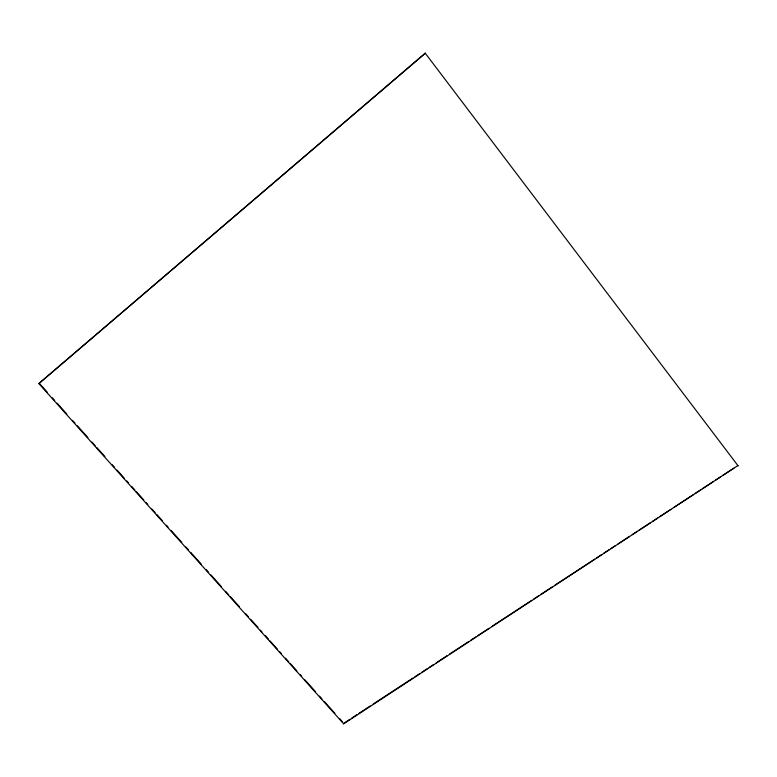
<?xml version="1.0" encoding="UTF-8"?>
<svg xmlns="http://www.w3.org/2000/svg" width="777" height="777" viewBox="0 0 777 777"><rect width="100%" height="100%" fill="white"/><g stroke="black" fill="none" stroke-linecap="round" stroke-linejoin="round"><path stroke-width="1.17" d="M38.85 383.585L425.272 53.215L38.85 383.585L343.657 723.834L343.793 723.27M344.813 722.61L349.893 719.288M351.923 717.958L357.002 714.636M359.032 713.305L370.202 706.002M373.251 704.011L412.869 678.098M414.899 676.777L419.978 673.455M422.008 672.124L427.088 668.803M429.118 667.472L433.177 664.811M436.227 662.82L447.397 655.516M449.436 654.185L468.735 641.569M470.765 640.238L475.845 636.917M477.874 635.586L489.044 628.282M492.094 626.291L531.711 600.378M533.741 599.057L538.82 595.736M540.85 594.405L552.02 587.091M555.069 585.1L594.687 559.197M596.717 557.867L601.796 554.545M603.826 553.214L608.906 549.893M610.936 548.572L614.995 545.91M618.045 543.919L629.215 536.616M632.264 534.615L637.344 531.293M639.374 529.972L650.553 522.659M652.583 521.338L657.663 518.016M659.692 516.686L670.862 509.372M673.912 507.381L693.21 494.764M695.24 493.434L700.32 490.112M702.35 488.782L713.529 481.478M715.559 480.147L720.638 476.825M722.668 475.495L733.838 468.191M343.657 723.834L737.907 465.54M39.287 383.304L47.387 392.346M52.244 397.775L54.672 400.485M57.1 403.195L66.822 414.054M72.494 420.376L74.922 423.096M77.35 425.806L87.879 437.558M91.929 442.074L95.163 445.697M96.785 447.503L104.885 456.546M112.17 464.685L114.607 467.395M117.036 470.104L124.32 478.243M126.748 480.953L128.37 482.77M131.614 486.383L134.848 489.996M136.47 491.802L143.755 499.941M146.193 502.661L147.805 504.467M151.855 508.984L155.099 512.606M156.721 514.413L162.383 520.736M166.433 525.262L168.055 527.068M171.29 530.681L181.818 542.443M185.868 546.959L188.306 549.669M190.734 552.389L201.262 564.141M206.119 569.56L208.547 572.28M210.975 574.99L221.503 586.742M225.553 591.268L228.797 594.881M230.41 596.687L239.326 606.633M245.804 613.869L248.232 616.579M250.66 619.288L257.954 627.428M260.382 630.147L261.995 631.954M265.239 635.567L268.473 639.18M270.095 640.996L277.389 649.135M279.817 651.845L281.439 653.651M285.489 658.168L288.723 661.79M290.345 663.597L296.824 670.833M300.058 674.446L301.68 676.252M304.924 679.875L315.452 691.627M319.502 696.143L321.931 698.863M324.359 701.573L334.887 713.325M339.743 718.754L342.171 721.464M425.204 53.166L738.15 465.909"/></g></svg>
